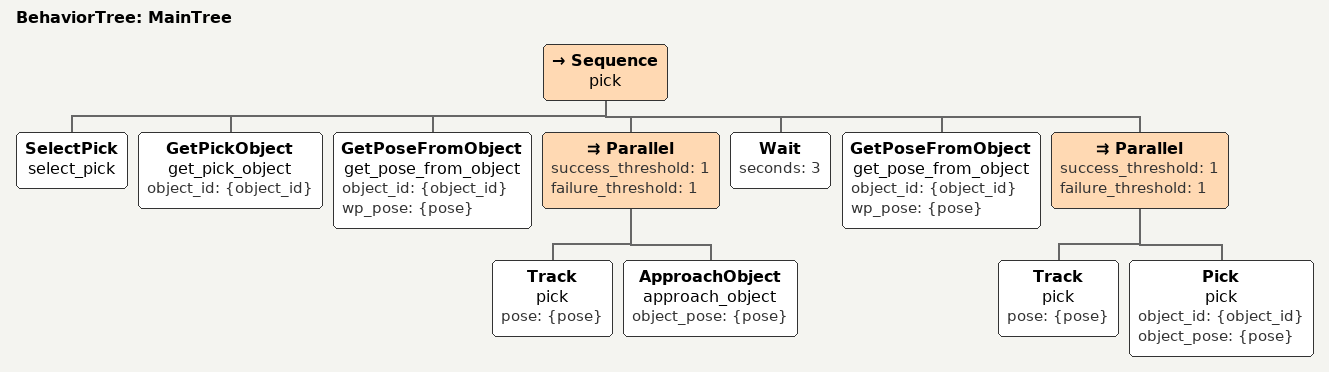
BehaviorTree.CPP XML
<root main_tree_to_execute = "MainTree" >
    <BehaviorTree ID="MainTree">
       <Sequence name="pick">
            <SelectPick  name="select_pick"/>
            <GetPickObject  name="get_pick_object" object_id="{object_id}"/>
            <GetPoseFromObject  name="get_pose_from_object" object_id="{object_id}" wp_pose="{pose}"/>
            <Parallel success_threshold="1" failure_threshold="1">
                <Track name="pick" pose="{pose}" />
                <ApproachObject name="approach_object" object_pose="{pose}"/>
            </Parallel>
            <Wait seconds="3"/>
            <GetPoseFromObject  name="get_pose_from_object" object_id="{object_id}" wp_pose="{pose}"/>
            <Parallel success_threshold="1" failure_threshold="1">
                <Track name="pick" pose="{pose}" />
                <Pick name="pick" object_id="{object_id}" object_pose="{pose}"/>
            </Parallel>
       </Sequence>
    </BehaviorTree>
</root>
